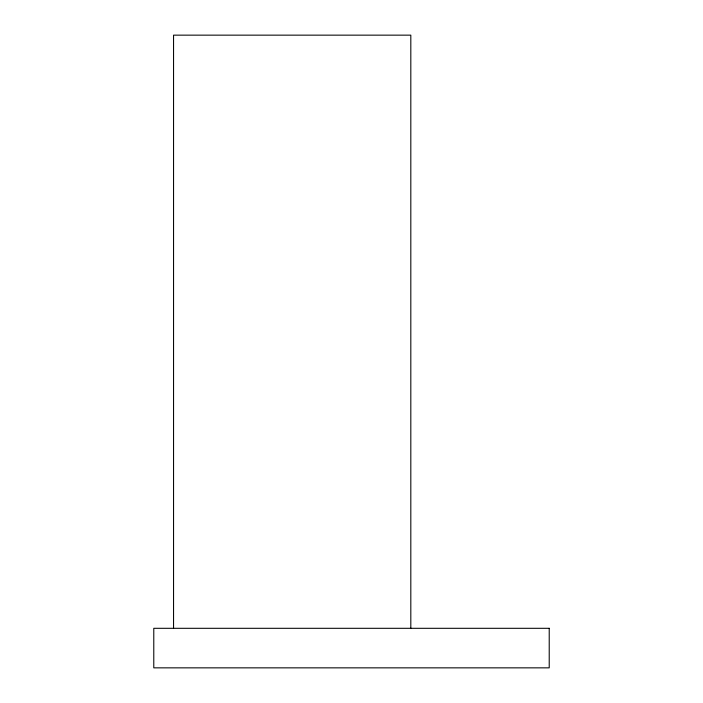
<?xml version="1.0" encoding="UTF-8"?>
<svg xmlns="http://www.w3.org/2000/svg" width="703" height="703" viewBox="0 0 703 703"><rect width="100%" height="100%" fill="white"/><g stroke="black" fill="none" stroke-linecap="round" stroke-linejoin="round"><path stroke-width="1.05" d="M410.816 628.306L410.816 35.15L173.553 35.15L173.553 628.306M549.219 628.306L153.781 628.306L153.781 667.85L549.219 667.85L549.219 628.306"/></g></svg>
